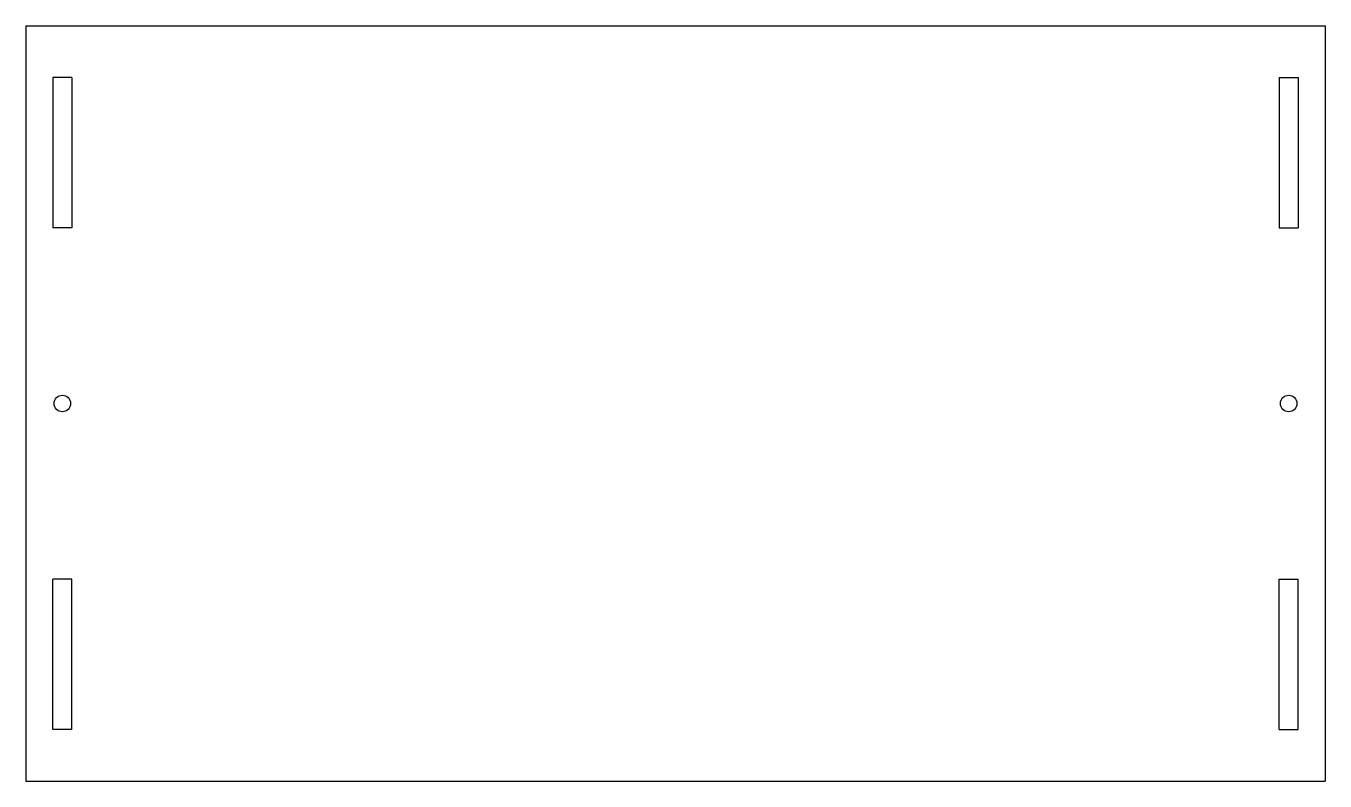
# Model space of a CAD drawing. Extents: x -193 to 153, y 38 to 239.
import ezdxf

# ---------------------------------------------------------------- set-up
doc = ezdxf.new("R2010")
doc.units = 0
doc.header["$MEASUREMENT"] = 0
doc.layers.add('VISIBLE', color=7, linetype='CONTINUOUS')

msp = doc.modelspace()

# ---------------------------------------------------------------- linework, layer by layer
at = {"layer": 'VISIBLE'}
for p, q in [((-193.17, 238.76), (152.62, 238.76)), ((-193.17, 238.76), (-193.17, 37.76)), ((152.62, 238.76), (152.62, 37.76)), ((-185.99, 225.06), (-185.99, 185.06)), ((-180.99, 225.06), (-185.99, 225.06)), ((-180.99, 225.06), (-180.99, 185.06)), ((140.45, 225.06), (140.45, 185.06)), ((140.45, 225.06), (145.45, 225.06)), ((145.45, 225.06), (145.45, 185.06)), ((-180.99, 185.06), (-185.99, 185.06)), ((140.45, 185.06), (145.45, 185.06)), ((-185.99, 51.46), (-185.99, 91.46)), ((-180.99, 91.46), (-185.99, 91.46)), ((-180.99, 51.46), (-180.99, 91.46)), ((140.45, 51.46), (140.45, 91.46)), ((140.45, 91.46), (145.45, 91.46)), ((145.45, 51.46), (145.45, 91.46)), ((-180.99, 51.46), (-185.99, 51.46)), ((140.45, 51.46), (145.45, 51.46)), ((-193.17, 37.76), (152.62, 37.76))]:
    msp.add_line(p, q, dxfattribs=at)
for centre in [(-183.49, 138.26), (142.95, 138.26)]:
    msp.add_circle(centre, 2.2, dxfattribs=at)

doc.saveas('drawing.dxf')
